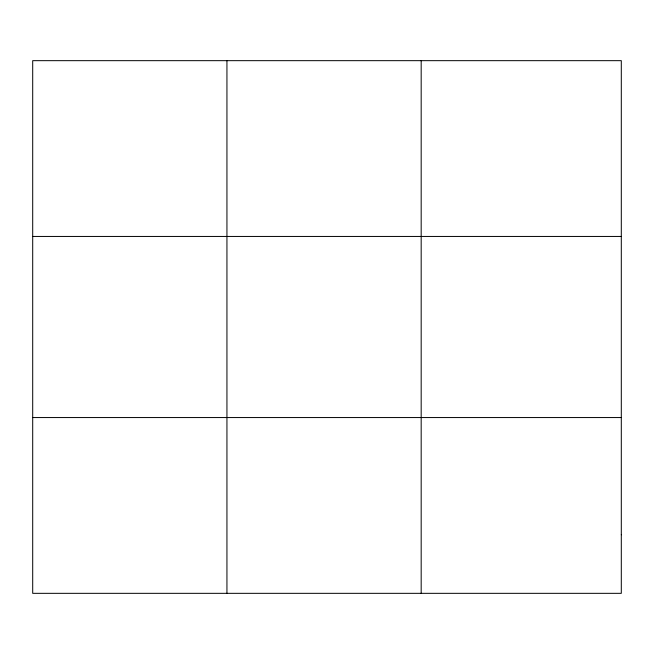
<?xml version="1.0" encoding="UTF-8"?>
<svg xmlns="http://www.w3.org/2000/svg" width="654" height="654" viewBox="0 0 654 654"><rect width="100%" height="100%" fill="white"/><g stroke="black" fill="none" stroke-linecap="round" stroke-linejoin="round"><path stroke-width="0.98" d="M226.938 60.667L226.938 593.333M421.176 60.667L421.176 593.333M32.7 236.446L621.3 236.446M32.7 417.554L621.3 417.554M621.3 534.743L621.3 593.333L32.7 593.333L32.7 60.667L621.3 60.667L621.3 534.743"/></g></svg>
